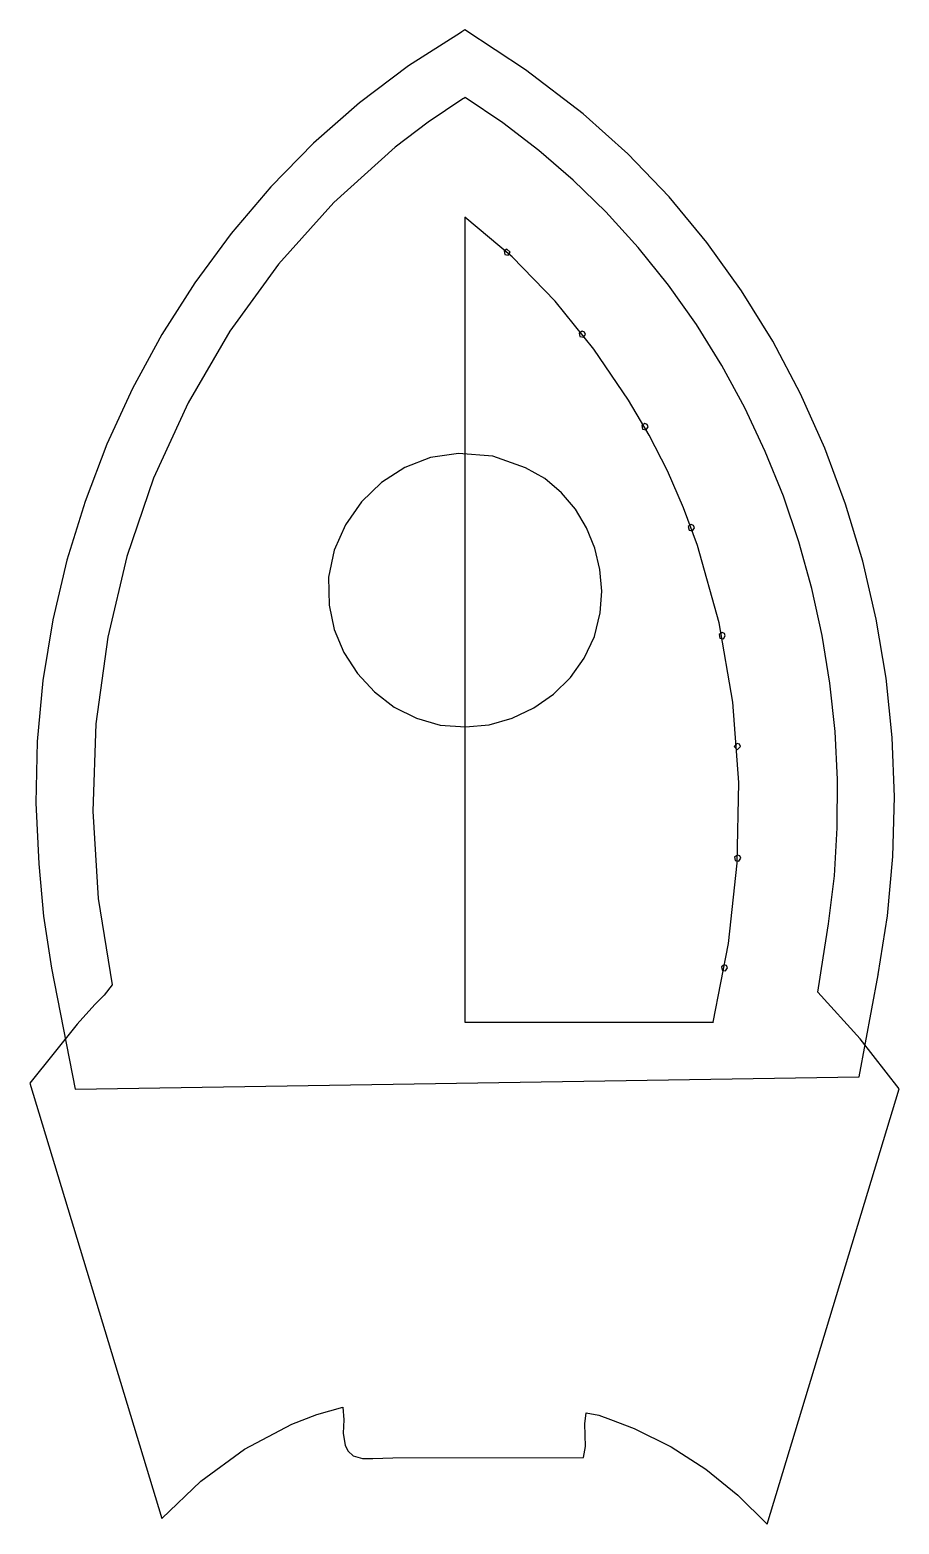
# Model space of a CAD drawing. Extents: x 0.6 to 57.4, y 117.8 to 215.4.
import ezdxf

# ---------------------------------------------------------------- set-up
doc = ezdxf.new("R2010")
doc.units = 0

msp = doc.modelspace()

# ---------------------------------------------------------------- linework, layer by layer
at = {"layer": 'Layer 1', "color": 7}
for points in [[(29.056619, 215.3753), (28.873678, 215.253344), (28.773429, 215.186164), (25.385211, 213.021867), (22.185849, 210.611318), (19.182491, 207.972215), (16.382289, 205.122256), (13.79239, 202.079137), (11.419946, 198.860555), (9.272104, 195.484207), (7.356015, 191.967791), (5.678828, 188.329004), (4.247694, 184.585543), (3.06976, 180.755104), (2.152178, 176.855385), (1.502096, 172.904084), (1.126664, 168.918896), (1.033032, 164.91752), (1.228349, 160.917652), (1.546199, 157.50521), (2.060339, 154.116), (2.052588, 154.10765), (2.062923, 154.106617), (3.603398, 146.207359), (54.81835, 147.009377), (56.066852, 153.685971), (56.083993, 153.689048), (56.070588, 153.703991), (56.678182, 157.538794), (57.02981, 161.408144), (57.12854, 165.2954), (56.977441, 169.183919), (56.579582, 173.057061), (55.938032, 176.898185), (55.055859, 180.690648), (53.936133, 184.417809), (52.581922, 188.063027), (50.996295, 191.609661), (49.182321, 195.041068), (47.143068, 198.340608), (44.881605, 201.491639), (42.401002, 204.47752), (39.704326, 207.281609), (36.794647, 209.887264), (33.025195, 212.769779), (29.056619, 215.3753), (29.056619, 215.3753)], [(29.052486, 203.13884), (29.052486, 150.587018), (45.296969, 150.587018), (45.288619, 150.596248), (46.296436, 155.733648), (46.861065, 160.964686), (46.961481, 166.233666), (46.576655, 171.484895), (45.685561, 176.662678), (44.267173, 181.711322), (43.353673, 184.169812), (42.300465, 186.575132), (41.104919, 188.920321), (39.764408, 191.198415), (37.490081, 194.527022), (34.953835, 197.663245), (32.144895, 200.55216), (29.052486, 203.13884), (29.052486, 203.13884)]]:
    msp.add_lwpolyline(points, close=True, dxfattribs=at)
for points in [[(28.927969, 210.865656), (26.67492, 209.353663), (24.516515, 207.719066), (20.494345, 204.108969), (16.882879, 200.089189), (13.703533, 195.713549), (10.977727, 191.035874), (8.726876, 186.109988), (6.972399, 180.989714), (5.735715, 175.728875), (4.961713, 170.073002), (4.758386, 164.367882), (5.114881, 158.669373), (6.020344, 153.03333), (5.504667, 152.34583), (4.896776, 151.734954), (3.731509, 150.461667), (0.645906, 146.612339), (9.265114, 118.190889), (11.813172, 120.613573), (14.659989, 122.69982), (17.763938, 124.344218), (19.399328, 124.967782), (21.083391, 125.441353), (21.156097, 124.621786), (21.118333, 123.752982), (21.233335, 122.938307), (21.430384, 122.583571), (21.764336, 122.28113), (22.385583, 122.093919), (23.04204, 122.094799), (24.368463, 122.149302), (36.806821, 122.166882), (36.951198, 122.889692), (36.929208, 123.626928), (36.894012, 124.364785), (36.998772, 125.089461), (37.805396, 124.932059), (38.574158, 124.655774), (40.119043, 124.058994), (42.534892, 122.864419), (44.797631, 121.403448), (46.894436, 119.709538), (48.812478, 117.816147), (57.433972, 146.244453), (54.885383, 149.492538), (52.114376, 152.555761), (52.466924, 154.779095), (52.830457, 157.005038), (53.201123, 160.132136), (53.392785, 163.276562), (53.407197, 166.428289), (53.24611, 169.577286), (52.911278, 172.713526), (52.404453, 175.826978), (51.727388, 178.907615), (50.881835, 181.945407), (49.869548, 184.930325), (48.692278, 187.85234), (47.351779, 190.701423), (45.849803, 193.467546), (44.188103, 196.140679), (42.368432, 198.710793), (40.392542, 201.16786), (38.262186, 203.501849), (36.139696, 205.570542), (33.891614, 207.502155), (31.53411, 209.300275), (29.083352, 210.968484), (28.985783, 210.903918), (28.927969, 210.865656)], [(28.637767, 187.715816), (26.828965, 187.456326), (25.138112, 186.805256), (23.613901, 185.818824), (22.305027, 184.553246), (21.260185, 183.064741), (20.528068, 181.409526), (20.157373, 179.643819), (20.196792, 177.823837), (20.532104, 176.226866), (21.161154, 174.723311), (22.048104, 173.352438), (23.157118, 172.153518), (24.452359, 171.165817), (25.897987, 170.428605), (27.458168, 169.981151), (29.097062, 169.862722), (30.654298, 170.00904), (32.158238, 170.432186), (33.570135, 171.105727), (34.851238, 172.003231), (35.962799, 173.098266), (36.86607, 174.364398), (37.522301, 175.775196), (37.892744, 177.304227), (38.00679, 178.726619), (37.89109, 180.148394), (37.55749, 181.536036), (37.017836, 182.85603), (36.283971, 184.07486), (35.367741, 185.15901), (34.280992, 186.074964), (33.035568, 186.789207), (30.896103, 187.533201), (28.637767, 187.715816), (28.637767, 187.715816)]]:
    msp.add_lwpolyline(points, dxfattribs=at)
at = {"layer": 'Layer 1', "color": 232}
for points in [[(31.816139, 201.067132), (31.625168, 200.939529), (31.669976, 200.714263), (31.895242, 200.669455), (32.022845, 200.860426), (31.816139, 201.067132), (31.816139, 201.067132)], [(36.731483, 195.703303), (36.540511, 195.5757), (36.58532, 195.350434), (36.810585, 195.305626), (36.938188, 195.496597), (36.877646, 195.64276), (36.731483, 195.703303), (36.731483, 195.703303)], [(40.824044, 189.669695), (40.633073, 189.542093), (40.677881, 189.316827), (40.903147, 189.272019), (41.03075, 189.46299), (40.970207, 189.609153), (40.824044, 189.669695), (40.824044, 189.669695)], [(43.852543, 183.074821), (43.661572, 182.947218), (43.70638, 182.721953), (43.931646, 182.677144), (44.059249, 182.868116), (43.998706, 183.014279), (43.852543, 183.074821), (43.852543, 183.074821)], [(45.87011, 176.019879), (45.679138, 175.892276), (45.723947, 175.66701), (45.949212, 175.622202), (46.076815, 175.813173), (46.016273, 175.959336), (45.87011, 176.019879), (45.87011, 176.019879)], [(46.862298, 168.79345), (46.655593, 168.586745), (46.862298, 168.380039), (47.069004, 168.586745), (47.008461, 168.732908), (46.862298, 168.79345), (46.862298, 168.79345)], [(46.878837, 161.500873), (46.687865, 161.37327), (46.732674, 161.148004), (46.957939, 161.103196), (47.085542, 161.294167), (47.025, 161.44033), (46.878837, 161.500873), (46.878837, 161.500873)], [(46.013267, 154.338781), (45.822296, 154.211178), (45.867104, 153.985912), (46.09237, 153.941104), (46.219973, 154.132075), (46.15943, 154.278238), (46.013267, 154.338781), (46.013267, 154.338781)]]:
    msp.add_lwpolyline(points, dxfattribs=at)

doc.saveas('drawing.dxf')
